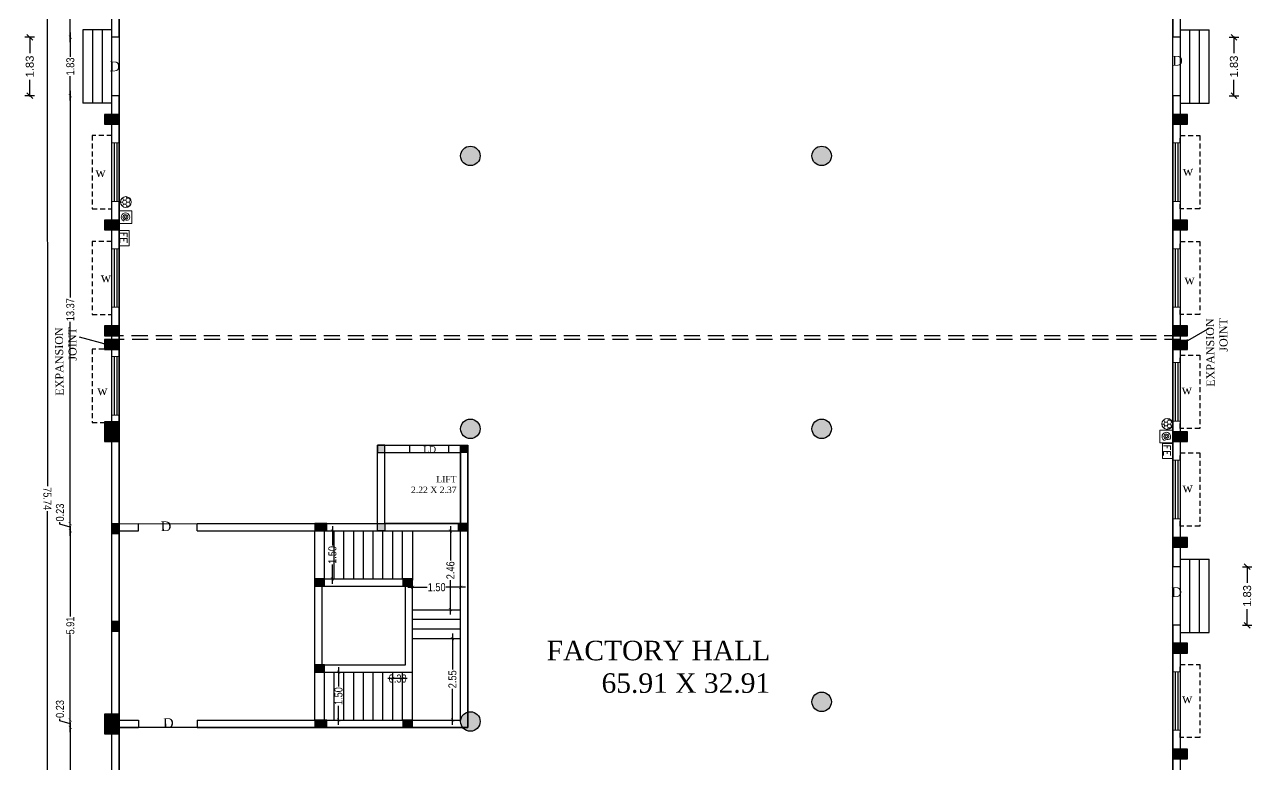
# Model space of a CAD drawing. Header units: metres. Extents: x 0 to 2231, y 0 to 2243.
# Drawn here: x 2027.73 to 2066.09, y 2161.91 to 2185.03 of the extents above; entities that cross this region are included whole.
import ezdxf

# ---------------------------------------------------------------- set-up
doc = ezdxf.new("R2010")
doc.units = ezdxf.units.M
doc.linetypes.add('DASHED', pattern=[0.75, 0.5, -0.25])
doc.linetypes.add('DASHED2', pattern=[0.375, 0.25, -0.125])
for name, color, linetype in [('BLK_1_COVERED_AREA', 140, 'Continuous'), ('BLK_1_FLR_0_EXIT_WIDTH_DOOR', 2, 'Continuous'), ('BLK_1_FLR_0_LIFT_1', 30, 'Continuous'), ('BLK_1_FLR_0_REGULAR_ROOM_3', 4, 'Continuous'), ('WORKSHOP_AREA', 121, 'Continuous')]:
    doc.layers.add(name, color=color, linetype=linetype)
doc.layers.add('BLK_1_FLR_0_BLT_UP_AREA', color=46, linetype='Continuous', plot=False)
doc.styles.add('DIM', font='swissc.ttf')
doc.styles.add('Schedule', font='romans.shx')
doc.styles.get("Standard").update_dxf_attribs({"font": 'arial.ttf'})
doc.styles.add('TIMES', font='times.ttf')
doc.dimstyles.new('Din', dxfattribs={"dimscale": 0, "dimtxt": 0.25, "dimasz": 0.1, "dimexe": 0.15, "dimexo": 0.15, "dimgap": 0.03, "dimtad": 0, "dimzin": 0, "dimdsep": 46, "dimtxsty": 'DIM', "dimblk": 'ARCHTICK', "dimcen": 0.09, "dimdle": 0.15, "dimse1": 1, "dimse2": 1, "dimclrd": 256, "dimclre": 256, "dimclrt": 7, "dimadec": 0, "dimazin": 3, "dimtfac": 1, "dimtofl": 0, "dimtmove": 1, "dimatfit": 3, "dimfxl": 0, "dimtolj": 1, "dimtzin": 0, "dimarcsym": 0})
doc.dimstyles.get("Standard").update_dxf_attribs({"dimtxt": 0.18, "dimasz": 0.18, "dimexe": 0.18, "dimexo": 0.0625, "dimgap": 0.09, "dimtad": 0, "dimtih": 1, "dimtoh": 1, "dimdec": 4, "dimzin": 0, "dimdsep": 46, "dimtxsty": 'Standard', "dimcen": 0.09, "dimadec": 0, "dimazin": 0, "dimtfac": 1, "dimtdec": 4, "dimtofl": 0, "dimtmove": 0, "dimatfit": 3, "dimfxl": 0, "dimtolj": 1, "dimtzin": 0, "dimarcsym": 0})
doc.dimstyles.new('STANDARD$0', dxfattribs={"dimtxt": 0.25, "dimasz": 0.18, "dimexe": 0.15, "dimexo": 0.15, "dimgap": 0.1, "dimtad": 0, "dimzin": 0, "dimdsep": 46, "dimtxsty": 'Standard', "dimblk": 'OBLIQUE', "dimcen": 0.0625, "dimdle": 0.02, "dimadec": 0, "dimazin": 0, "dimtfac": 1, "dimtix": 1, "dimtofl": 0, "dimtmove": 2, "dimatfit": 3, "dimldrblk": 'OBLIQUE', "dimfxl": 0, "dimtolj": 1, "dimtzin": 0, "dimarcsym": 0})

# ---------------------------------------------------------------- blocks, each defined once
blk = doc.blocks.new('_ArchTick')
at = {"color": 0, "linetype": 'ByBlock', "const_width": 0.15}
blk.add_lwpolyline([(-0.5, -0.5), (0.5, 0.5)], dxfattribs=at)
blk = doc.blocks.new('*D452')
at = {"lineweight": -2}
for p, q in [((2037.54, 2164.943), (2037.54, 2164.342)), ((2037.54, 2163.143), (2037.54, 2163.743))]:
    blk.add_line(p, q, dxfattribs=at)
at = {"layer": 'Defpoints', "color": 0}
for p in [(2036.796, 2164.793), (2037.54, 2164.793), (2036.796, 2163.293)]:
    blk.add_point(p, dxfattribs=at)
at = {"lineweight": -2, "xscale": 0.1, "yscale": 0.1, "zscale": 0.1}
for p, rotation in [((2037.54, 2164.793), 90), ((2037.54, 2163.293), 270)]:
    blk.add_blockref('_ArchTick', p, dxfattribs=dict(at, rotation=rotation))
at = {"color": 7, "insert": (2037.54, 2164.043), "char_height": 0.25, "attachment_point": 5, "rotation": 90, "style": 'DIM'}
blk.add_mtext('\\A1;1.50', dxfattribs=at)
blk = doc.blocks.new('*D453')
at = {"lineweight": -2}
for p, q in [((2037.35, 2169.354), (2037.35, 2168.754)), ((2037.35, 2167.554), (2037.35, 2168.154))]:
    blk.add_line(p, q, dxfattribs=at)
at = {"layer": 'Defpoints', "color": 0}
for p in [(2036.796, 2169.204), (2037.35, 2169.204), (2036.796, 2167.704)]:
    blk.add_point(p, dxfattribs=at)
at = {"lineweight": -2, "xscale": 0.1, "yscale": 0.1, "zscale": 0.1}
for p, rotation in [((2037.35, 2169.204), 90), ((2037.35, 2167.704), 270)]:
    blk.add_blockref('_ArchTick', p, dxfattribs=dict(at, rotation=rotation))
at = {"color": 7, "insert": (2037.35, 2168.454), "char_height": 0.25, "attachment_point": 5, "rotation": 90, "style": 'DIM'}
blk.add_mtext('\\A1;1.50', dxfattribs=at)
blk = doc.blocks.new('*D617')
at = {"lineweight": -2}
for p, q in [((2029.164, 2163.214), (2029.164, 2160.933)), ((2029.164, 2158.037), (2029.164, 2160.318))]:
    blk.add_line(p, q, dxfattribs=at)
at = {"layer": 'Defpoints', "color": 0}
for p in [(2029.164, 2163.064), (2031.067, 2163.064), (2030.688, 2158.187)]:
    blk.add_point(p, dxfattribs=at)
at = {"lineweight": -2, "xscale": 0.1, "yscale": 0.1, "zscale": 0.1}
for p, rotation in [((2029.164, 2163.064), 90), ((2029.164, 2158.187), 270)]:
    blk.add_blockref('_ArchTick', p, dxfattribs=dict(at, rotation=rotation))
at = {"color": 7, "insert": (2029.164, 2160.626), "char_height": 0.25, "attachment_point": 5, "rotation": 90, "style": 'DIM'}
blk.add_mtext('\\A1;4.88', dxfattribs=at)
blk = doc.blocks.new('*D618')
at = {"lineweight": -2}
for p, q in [((2029.164, 2162.914), (2029.164, 2163.443)), ((2028.841, 2163.275), (2028.841, 2163.335)), ((2029.164, 2163.178), (2028.841, 2163.275))]:
    blk.add_line(p, q, dxfattribs=at)
at = {"layer": 'Defpoints', "color": 0}
for p in [(2029.164, 2163.293), (2031.067, 2163.293), (2031.067, 2163.064)]:
    blk.add_point(p, dxfattribs=at)
at = {"lineweight": -2, "xscale": 0.1, "yscale": 0.1, "zscale": 0.1}
for p, rotation in [((2029.164, 2163.293), 90), ((2029.164, 2163.064), 270)]:
    blk.add_blockref('_ArchTick', p, dxfattribs=dict(at, rotation=rotation))
at = {"color": 7, "insert": (2028.841, 2163.64), "char_height": 0.25, "attachment_point": 5, "rotation": 90, "style": 'DIM'}
blk.add_mtext('\\A1;0.23', dxfattribs=at)
blk = doc.blocks.new('*D619')
at = {"lineweight": -2}
for p, q in [((2029.164, 2169.354), (2029.164, 2166.531)), ((2029.164, 2163.143), (2029.164, 2165.966))]:
    blk.add_line(p, q, dxfattribs=at)
at = {"layer": 'Defpoints', "color": 0}
for p in [(2029.164, 2169.204), (2031.149, 2169.204), (2031.067, 2163.293)]:
    blk.add_point(p, dxfattribs=at)
at = {"lineweight": -2, "xscale": 0.1, "yscale": 0.1, "zscale": 0.1}
for p, rotation in [((2029.164, 2169.204), 90), ((2029.164, 2163.293), 270)]:
    blk.add_blockref('_ArchTick', p, dxfattribs=dict(at, rotation=rotation))
at = {"color": 7, "insert": (2029.164, 2166.248), "char_height": 0.25, "attachment_point": 5, "rotation": 90, "style": 'DIM'}
blk.add_mtext('\\A1;5.91', dxfattribs=at)
blk = doc.blocks.new('*D620')
at = {"lineweight": -2}
for p, q in [((2029.164, 2169.054), (2029.164, 2169.581)), ((2028.841, 2169.414), (2028.841, 2169.474)), ((2029.164, 2169.317), (2028.841, 2169.414))]:
    blk.add_line(p, q, dxfattribs=at)
at = {"layer": 'Defpoints', "color": 0}
for p in [(2029.164, 2169.431), (2031.149, 2169.204), (2031.174, 2169.431)]:
    blk.add_point(p, dxfattribs=at)
at = {"lineweight": -2, "xscale": 0.1, "yscale": 0.1, "zscale": 0.1}
for p, rotation in [((2029.164, 2169.431), 90), ((2029.164, 2169.204), 270)]:
    blk.add_blockref('_ArchTick', p, dxfattribs=dict(at, rotation=rotation))
at = {"color": 7, "insert": (2028.841, 2169.779), "char_height": 0.25, "attachment_point": 5, "rotation": 90, "style": 'DIM'}
blk.add_mtext('\\A1;0.23', dxfattribs=at)
blk = doc.blocks.new('*D621')
at = {"lineweight": -2}
for p, q in [((2029.164, 2182.954), (2029.164, 2176.5)), ((2029.164, 2169.281), (2029.164, 2175.735))]:
    blk.add_line(p, q, dxfattribs=at)
at = {"layer": 'Defpoints', "color": 0}
for p in [(2029.164, 2182.804), (2030.688, 2182.804), (2031.174, 2169.431)]:
    blk.add_point(p, dxfattribs=at)
at = {"lineweight": -2, "xscale": 0.1, "yscale": 0.1, "zscale": 0.1}
for p, rotation in [((2029.164, 2182.804), 90), ((2029.164, 2169.431), 270)]:
    blk.add_blockref('_ArchTick', p, dxfattribs=dict(at, rotation=rotation))
at = {"color": 7, "insert": (2029.164, 2176.117), "char_height": 0.25, "attachment_point": 5, "rotation": 90, "style": 'DIM'}
blk.add_mtext('\\A1;13.37', dxfattribs=at)
blk = doc.blocks.new('*D622')
at = {"lineweight": -2}
for p, q in [((2029.164, 2184.782), (2029.164, 2184.017)), ((2029.164, 2182.654), (2029.164, 2183.419))]:
    blk.add_line(p, q, dxfattribs=at)
at = {"layer": 'Defpoints', "color": 0}
for p in [(2029.164, 2184.632), (2030.688, 2184.632), (2030.688, 2182.804)]:
    blk.add_point(p, dxfattribs=at)
at = {"lineweight": -2, "xscale": 0.1, "yscale": 0.1, "zscale": 0.1}
for p, rotation in [((2029.164, 2184.632), 90), ((2029.164, 2182.804), 270)]:
    blk.add_blockref('_ArchTick', p, dxfattribs=dict(at, rotation=rotation))
at = {"color": 7, "insert": (2029.164, 2183.718), "char_height": 0.25, "attachment_point": 5, "rotation": 90, "style": 'DIM'}
blk.add_mtext('\\A1;1.83', dxfattribs=at)
blk = doc.blocks.new('*D623')
at = {"lineweight": -2}
for p, q in [((2029.164, 2193.374), (2029.164, 2189.233)), ((2029.164, 2184.482), (2029.164, 2188.624))]:
    blk.add_line(p, q, dxfattribs=at)
at = {"layer": 'Defpoints', "color": 0}
for p in [(2029.164, 2193.224), (2030.688, 2193.224), (2030.688, 2184.632)]:
    blk.add_point(p, dxfattribs=at)
at = {"lineweight": -2, "xscale": 0.1, "yscale": 0.1, "zscale": 0.1}
for p, rotation in [((2029.164, 2193.224), 90), ((2029.164, 2184.632), 270)]:
    blk.add_blockref('_ArchTick', p, dxfattribs=dict(at, rotation=rotation))
at = {"color": 7, "insert": (2029.164, 2188.928), "char_height": 0.25, "attachment_point": 5, "rotation": 90, "style": 'DIM'}
blk.add_mtext('\\A1;8.59', dxfattribs=at)
blk = doc.blocks.new('*D629')
at = {"lineweight": -2}
for p, q in [((2028.445, 2208.235), (2028.446, 2170.601)), ((2028.446, 2132.192), (2028.446, 2169.826))]:
    blk.add_line(p, q, dxfattribs=at)
at = {"layer": 'Defpoints', "color": 0}
for p in [(2028.445, 2208.085), (2030.458, 2208.085), (2030.46, 2132.342)]:
    blk.add_point(p, dxfattribs=at)
at = {"lineweight": -2, "xscale": 0.1, "yscale": 0.1, "zscale": 0.1}
for p, rotation in [((2028.445, 2208.085), 90.00107987967621), ((2028.446, 2132.342), 270.0010798796762)]:
    blk.add_blockref('_ArchTick', p, dxfattribs=dict(at, rotation=rotation))
at = {"color": 7, "insert": (2028.446, 2170.213), "char_height": 0.25, "attachment_point": 5, "rotation": 270.0011, "style": 'DIM'}
blk.add_mtext('\\A1;75.74', dxfattribs=at)
blk = doc.blocks.new('*D429')
at = {"lineweight": -2}
for p, q in [((2039.707, 2167.444), (2040.306, 2167.444)), ((2041.505, 2167.444), (2040.906, 2167.444))]:
    blk.add_line(p, q, dxfattribs=at)
at = {"layer": 'Defpoints', "color": 0}
for p in [(2039.857, 2167.444), (2039.857, 2167.215), (2041.355, 2167.215)]:
    blk.add_point(p, dxfattribs=at)
at = {"lineweight": -2, "xscale": 0.1, "yscale": 0.1, "zscale": 0.1, "rotation": 180}
blk.add_blockref('_ArchTick', (2039.857, 2167.444), dxfattribs=at)
at = {"lineweight": -2, "xscale": 0.1, "yscale": 0.1, "zscale": 0.1}
blk.add_blockref('_ArchTick', (2041.355, 2167.444), dxfattribs=at)
at = {"color": 7, "insert": (2040.606, 2167.444), "char_height": 0.25, "attachment_point": 5, "style": 'DIM'}
blk.add_mtext('\\A1;1.50', dxfattribs=at)
blk = doc.blocks.new('*D577')
at = {"lineweight": -2}
blk.add_line((2039.689, 2164.591), (2039.084, 2164.591), dxfattribs=at)
at = {"layer": 'Defpoints', "color": 0}
for p in [(2039.234, 2164.793), (2039.234, 2164.591), (2039.539, 2164.793)]:
    blk.add_point(p, dxfattribs=at)
at = {"lineweight": -2, "xscale": 0.1, "yscale": 0.1, "zscale": 0.1, "rotation": 180}
blk.add_blockref('_ArchTick', (2039.234, 2164.591), dxfattribs=at)
at = {"lineweight": -2, "xscale": 0.1, "yscale": 0.1, "zscale": 0.1}
blk.add_blockref('_ArchTick', (2039.539, 2164.591), dxfattribs=at)
at = {"color": 7, "insert": (2039.387, 2164.591), "char_height": 0.25, "attachment_point": 5, "style": 'DIM'}
blk.add_mtext('\\A1;0.30', dxfattribs=at)
blk = doc.blocks.new('*D582')
at = {"lineweight": -2}
for p, q in [((2041.037, 2169.354), (2041.037, 2168.279)), ((2041.037, 2166.594), (2041.037, 2167.668))]:
    blk.add_line(p, q, dxfattribs=at)
at = {"layer": 'Defpoints', "color": 0}
for p in [(2041.037, 2169.204), (2041.355, 2169.204), (2041.355, 2166.744)]:
    blk.add_point(p, dxfattribs=at)
at = {"lineweight": -2, "xscale": 0.1, "yscale": 0.1, "zscale": 0.1}
for p, rotation in [((2041.037, 2169.204), 90), ((2041.037, 2166.744), 270)]:
    blk.add_blockref('_ArchTick', p, dxfattribs=dict(at, rotation=rotation))
at = {"color": 7, "insert": (2041.037, 2167.974), "char_height": 0.25, "attachment_point": 5, "rotation": 90, "style": 'DIM'}
blk.add_mtext('\\A1;2.46', dxfattribs=at)
blk = doc.blocks.new('*D602')
at = {"lineweight": -2}
for p, q in [((2041.099, 2165.994), (2041.099, 2164.871)), ((2041.099, 2163.143), (2041.099, 2164.265))]:
    blk.add_line(p, q, dxfattribs=at)
at = {"layer": 'Defpoints', "color": 0}
for p in [(2040.802, 2165.844), (2040.802, 2163.293), (2041.099, 2163.293)]:
    blk.add_point(p, dxfattribs=at)
at = {"lineweight": -2, "xscale": 0.1, "yscale": 0.1, "zscale": 0.1}
for p, rotation in [((2041.099, 2165.844), 90), ((2041.099, 2163.293), 270)]:
    blk.add_blockref('_ArchTick', p, dxfattribs=dict(at, rotation=rotation))
at = {"color": 7, "insert": (2041.099, 2164.568), "char_height": 0.25, "attachment_point": 5, "rotation": 90, "style": 'DIM'}
blk.add_mtext('\\A1;2.55', dxfattribs=at)
blk = doc.blocks.new('A$C3F6E631D')
at = {"lineweight": 9}
for p, q in [((0, 0.885), (0.902, 0.885)), ((0, 0), (0, 0.885)), ((0.902, 0.885), (0.902, 0)), ((0.902, 0), (0, 0))]:
    blk.add_line(p, q, dxfattribs=at)
blk.add_circle((0.448, 0.466), 0.0817, dxfattribs=at)
for centre, radius, start, end in [((0.448, 0.447), 0.299, 321.4372, 253.2573), ((0.449, 0.447), 0.174, 329.12635, 222.29362), ((0.543, 0.517), 0.292, 219.90119, 298.52807), ((0.509, 0.459), 0.135, 195.99312, 311.1342)]:
    blk.add_arc(centre, radius, start, end, dxfattribs=at)
blk = doc.blocks.new('A$C453E5C48')
at = {"linetype": 'ByBlock', "lineweight": 9}
for p, q in [((0, 0.489), (0.639, 0.489)), ((0, 0.063), (0, 0.489)), ((0.639, 0.063), (0, 0.063)), ((0.639, 0.489), (0.639, 0.063))]:
    blk.add_line(p, q, dxfattribs=at)
at = {"lineweight": 9, "style": 'Schedule'}
blk.add_text('FE', height=0.3048, dxfattribs=at).set_placement((0.051, 0.103))
blk = doc.blocks.new('A$C57323508')
at = {"lineweight": 9}
for p, q in [((0, 0.372), (0.134, 0.372)), ((0.126, 0.097), (0.134, 0.097)), ((0.134, 0.647), (0.158, 0.647)), ((0.213, 0.509), (0.134, 0.647)), ((0.134, 0.372), (0.213, 0.509)), ((0.213, 0.234), (0.134, 0.372)), ((0.134, 0.097), (0.213, 0.234)), ((0.141, 0.084), (0.134, 0.097)), ((0.158, 0.647), (0.181, 0.687)), ((0.213, 0.509), (0.372, 0.509)), ((0.213, 0.234), (0.372, 0.234)), ((0.372, 0.509), (0.451, 0.647)), ((0.451, 0.372), (0.372, 0.509)), ((0.372, 0.234), (0.451, 0.372)), ((0.451, 0.097), (0.372, 0.234)), ((0.396, 0), (0.451, 0.097)), ((0.475, 0.647), (0.41, 0.759)), ((0.451, 0.372), (0.61, 0.372)), ((0.451, 0.097), (0.61, 0.097)), ((0.475, 0.647), (0.634, 0.647)), ((0.689, 0.509), (0.61, 0.647)), ((0.61, 0.372), (0.689, 0.509)), ((0.689, 0.234), (0.61, 0.372)), ((0.61, 0.097), (0.689, 0.234)), ((0.618, 0.084), (0.61, 0.097)), ((0.634, 0.647), (0.648, 0.671)), ((0.689, 0.509), (0.737, 0.509)), ((0.689, 0.234), (0.73, 0.234))]:
    blk.add_line(p, q, dxfattribs=at)
blk.add_circle((0.38, 0.38), 0.38, dxfattribs=at)
blk = doc.blocks.new('_Oblique')
at = {"color": 0, "lineweight": -2}
blk.add_line((-0.5, -0.5), (0.5, 0.5), dxfattribs=at)
blk = doc.blocks.new('*D472')
at = {"layer": 'BLK_1_FLR_0_EXIT_WIDTH_DOOR', "color": 0, "lineweight": -2}
for p, q in [((2065.358, 2184.632), (2065.658, 2184.632)), ((2065.508, 2184.652), (2065.508, 2184.131)), ((2065.508, 2182.784), (2065.508, 2183.305)), ((2065.358, 2182.804), (2065.658, 2182.804))]:
    blk.add_line(p, q, dxfattribs=at)
at = {"layer": 'Defpoints', "color": 0}
for p in [(2063.83, 2184.632), (2063.83, 2182.804), (2065.508, 2182.804)]:
    blk.add_point(p, dxfattribs=at)
at = {"layer": 'BLK_1_FLR_0_EXIT_WIDTH_DOOR', "color": 0, "lineweight": -2, "xscale": 0.18, "yscale": 0.18, "zscale": 0.18}
for p, rotation in [((2065.508, 2184.632), 90), ((2065.508, 2182.804), 270)]:
    blk.add_blockref('_Oblique', p, dxfattribs=dict(at, rotation=rotation))
at = {"layer": 'BLK_1_FLR_0_EXIT_WIDTH_DOOR', "color": 0, "insert": (2065.508, 2183.718), "char_height": 0.25, "attachment_point": 5, "rotation": 90}
blk.add_mtext('\\A1;1.83', dxfattribs=at)
blk = doc.blocks.new('*D473')
at = {"layer": 'BLK_1_FLR_0_EXIT_WIDTH_DOOR', "color": 0, "lineweight": -2}
for p, q in [((2065.772, 2168.087), (2066.072, 2168.087)), ((2065.922, 2168.107), (2065.922, 2167.586)), ((2065.922, 2166.238), (2065.922, 2166.76)), ((2065.772, 2166.258), (2066.072, 2166.258))]:
    blk.add_line(p, q, dxfattribs=at)
at = {"layer": 'Defpoints', "color": 0}
for p in [(2063.83, 2168.087), (2065.922, 2168.087), (2063.83, 2166.258)]:
    blk.add_point(p, dxfattribs=at)
at = {"layer": 'BLK_1_FLR_0_EXIT_WIDTH_DOOR', "color": 0, "lineweight": -2, "xscale": 0.18, "yscale": 0.18, "zscale": 0.18}
for p, rotation in [((2065.922, 2168.087), 90), ((2065.922, 2166.258), 270)]:
    blk.add_blockref('_Oblique', p, dxfattribs=dict(at, rotation=rotation))
at = {"layer": 'BLK_1_FLR_0_EXIT_WIDTH_DOOR', "color": 0, "insert": (2065.922, 2167.173), "char_height": 0.25, "attachment_point": 5, "rotation": 90}
blk.add_mtext('\\A1;1.83', dxfattribs=at)
blk = doc.blocks.new('*D480')
at = {"layer": 'BLK_1_FLR_0_EXIT_WIDTH_DOOR', "color": 0, "lineweight": -2}
for p, q in [((2028.048, 2184.632), (2027.748, 2184.632)), ((2027.898, 2184.652), (2027.898, 2184.131)), ((2027.898, 2182.784), (2027.898, 2183.305)), ((2028.048, 2182.804), (2027.748, 2182.804))]:
    blk.add_line(p, q, dxfattribs=at)
at = {"layer": 'Defpoints', "color": 0}
for p in [(2027.898, 2184.632), (2030.458, 2184.632), (2030.458, 2182.804)]:
    blk.add_point(p, dxfattribs=at)
at = {"layer": 'BLK_1_FLR_0_EXIT_WIDTH_DOOR', "color": 0, "lineweight": -2, "xscale": 0.18, "yscale": 0.18, "zscale": 0.18}
for p, rotation in [((2027.898, 2184.632), 90), ((2027.898, 2182.804), 270)]:
    blk.add_blockref('_Oblique', p, dxfattribs=dict(at, rotation=rotation))
at = {"layer": 'BLK_1_FLR_0_EXIT_WIDTH_DOOR', "color": 0, "insert": (2027.898, 2183.718), "char_height": 0.25, "attachment_point": 5, "rotation": 90}
blk.add_mtext('\\A1;1.83', dxfattribs=at)

msp = doc.modelspace()

# ---------------------------------------------------------------- hatches: boundary and pattern name
for points in [[(2030.68821, 2181.91337), (2030.68821, 2182.21814), (2030.23107, 2182.21814), (2030.23107, 2181.91337)], [(2064.05693, 2181.91337), (2064.05693, 2182.21814), (2063.59979, 2182.21814), (2063.59979, 2181.91337)], [(2030.68821, 2178.60861), (2030.68821, 2178.91337), (2030.23107, 2178.91337), (2030.23107, 2178.60861)], [(2064.05693, 2178.60861), (2064.05693, 2178.91337), (2063.59979, 2178.91337), (2063.59979, 2178.60861)], [(2030.68821, 2175.30385), (2030.68821, 2175.60861), (2030.23107, 2175.60861), (2030.23107, 2175.30385)], [(2064.05693, 2175.30385), (2064.05693, 2175.60861), (2063.59979, 2175.60861), (2063.59979, 2175.30385)], [(2030.68821, 2174.87908), (2030.68821, 2175.18385), (2030.23107, 2175.18385), (2030.23107, 2174.87908)], [(2064.05693, 2174.87908), (2064.05693, 2175.18385), (2063.59979, 2175.18385), (2063.59979, 2174.87908)], [(2030.68821, 2172.30385), (2030.68821, 2172.60861), (2030.23107, 2172.60861), (2030.23107, 2172.30385)], [(2030.68821, 2171.99908), (2030.68821, 2172.30385), (2030.23107, 2172.30385), (2030.23107, 2171.99908)], [(2064.05693, 2171.99908), (2064.05693, 2172.30385), (2063.59979, 2172.30385), (2063.59979, 2171.99908)], [(2064.05693, 2168.69432), (2064.05693, 2168.99908), (2063.59979, 2168.99908), (2063.59979, 2168.69432)], [(2064.05693, 2165.38956), (2064.05693, 2165.69432), (2063.59979, 2165.69432), (2063.59979, 2165.38956)], [(2030.68821, 2163.16911), (2030.68821, 2163.47387), (2030.23107, 2163.47387), (2030.23107, 2163.16911)], [(2030.68821, 2162.86434), (2030.68821, 2163.16911), (2030.23107, 2163.16911), (2030.23107, 2162.86434)], [(2064.05693, 2162.08479), (2064.05693, 2162.38956), (2063.59979, 2162.38956), (2063.59979, 2162.08479)]]:
    msp.add_hatch(color=256).paths.add_polyline_path(points)
h = msp.add_hatch(color=256)
h.dxf.hatch_style = 1
h.paths.add_polyline_path([(2041.35493, 2180.92403, 1), (2041.96445, 2180.92403, 1)])
h = msp.add_hatch(color=256)
h.dxf.hatch_style = 1
h.paths.add_polyline_path([(2052.3264, 2180.92403, 1), (2052.93593, 2180.92403, 1)])
h = msp.add_hatch(color=256)
h.dxf.hatch_style = 1
h.paths.add_polyline_path([(2041.35493, 2172.39403, 1), (2041.96445, 2172.39403, 1)])
h = msp.add_hatch(color=256)
h.dxf.hatch_style = 1
h.paths.add_polyline_path([(2052.3264, 2172.39403, 1), (2052.93593, 2172.39403, 1)])
h = msp.add_hatch(color=256)
h.dxf.hatch_style = 1
h.paths.add_polyline_path([(2038.9835, 2171.65234), (2038.9835, 2171.88234), (2038.7535, 2171.88234), (2038.7535, 2171.65234)])
h.paths.add_polyline_path([(2038.9835, 2169.43234), (2038.9835, 2169.20377), (2038.7535, 2169.20377), (2038.7535, 2169.43234)])
h = msp.add_hatch(color=256)
h.dxf.hatch_style = 1
h.paths.add_polyline_path([(2041.3535, 2171.65234), (2041.3535, 2171.88234), (2041.5835, 2171.88234), (2041.5835, 2171.65234)])
h = msp.add_hatch(color=256)
h.dxf.hatch_style = 1
h.paths.add_polyline_path([(2030.45964, 2169.12123), (2030.68821, 2169.12123), (2030.68821, 2169.42599), (2030.45964, 2169.42599)])
h = msp.add_hatch(color=256)
h.dxf.hatch_style = 1
h.paths.add_polyline_path([(2036.79618, 2169.43234), (2036.79618, 2169.20377), (2037.17713, 2169.20377), (2037.17713, 2169.43234)])
h = msp.add_hatch(color=256)
h.dxf.hatch_style = 1
h.paths.add_polyline_path([(2041.27874, 2169.43234), (2041.27874, 2169.20377), (2041.5835, 2169.20377), (2041.5835, 2169.43234)])
h = msp.add_hatch(color=256)
h.dxf.hatch_style = 1
h.paths.add_polyline_path([(2036.79618, 2167.70377), (2036.79618, 2167.4752), (2037.10094, 2167.4752), (2037.10094, 2167.70377)])
h = msp.add_hatch(color=256)
h.dxf.hatch_style = 1
h.paths.add_polyline_path([(2039.55174, 2167.70377), (2039.55174, 2167.4752), (2039.85651, 2167.4752), (2039.85651, 2167.70377)])
h = msp.add_hatch(color=256)
h.dxf.hatch_style = 1
h.paths.add_polyline_path([(2030.45964, 2166.0736), (2030.68821, 2166.0736), (2030.68821, 2166.37836), (2030.45964, 2166.37836)])
h = msp.add_hatch(color=256)
h.dxf.hatch_style = 1
h.paths.add_polyline_path([(2036.79618, 2165.02121), (2036.79618, 2164.79263), (2037.10094, 2164.79263), (2037.10094, 2165.02121)])
h = msp.add_hatch(color=256)
h.dxf.hatch_style = 1
h.paths.add_polyline_path([(2052.3264, 2163.86403, 1), (2052.93593, 2163.86403, 1)])
h = msp.add_hatch(color=256)
h.dxf.hatch_style = 1
h.paths.add_polyline_path([(2041.35493, 2163.2508, 1), (2041.96445, 2163.2508, 1)])
h = msp.add_hatch(color=256)
h.dxf.hatch_style = 1
h.paths.add_polyline_path([(2036.79618, 2163.29263), (2036.79618, 2163.06406), (2037.17713, 2163.06406), (2037.17713, 2163.29263)])
h = msp.add_hatch(color=256)
h.dxf.hatch_style = 1
h.paths.add_polyline_path([(2039.55174, 2163.29263), (2039.55174, 2163.06406), (2039.85651, 2163.06406), (2039.85651, 2163.29263)])

# ---------------------------------------------------------------- linework, layer by layer
for p, q in [((2030.45821, 2184.86243), (2029.55821, 2184.86243)), ((2029.55821, 2184.86243), (2029.55821, 2182.57385)), ((2029.85821, 2184.86243), (2029.85821, 2182.57385)), ((2030.15821, 2184.86243), (2030.15821, 2182.57385)), ((2030.68821, 2184.63243), (2030.45821, 2184.63243)), ((2063.82979, 2184.63243), (2063.5998, 2184.63243)), ((2063.82979, 2184.86241), (2064.72979, 2184.86241)), ((2064.12979, 2182.57385), (2064.12979, 2184.86241)), ((2064.42979, 2182.57385), (2064.42979, 2184.86241)), ((2064.72979, 2182.57385), (2064.72979, 2184.86241)), ((2030.68821, 2182.80385), (2030.45821, 2182.80385)), ((2063.82979, 2182.80385), (2063.5998, 2182.80385)), ((2030.45821, 2182.57385), (2029.55821, 2182.57385)), ((2063.82979, 2182.57385), (2064.72979, 2182.57385)), ((2030.52962, 2181.32766), (2030.52962, 2179.49908)), ((2030.61538, 2181.32766), (2030.61538, 2179.49908)), ((2063.6712, 2181.32766), (2063.6712, 2179.49908)), ((2063.75695, 2181.32766), (2063.75695, 2179.49908)), ((2030.52962, 2178.0229), (2030.52962, 2176.19432)), ((2030.61538, 2178.0229), (2030.61538, 2176.19432)), ((2063.6712, 2178.0229), (2063.6712, 2176.19432)), ((2063.75695, 2178.0229), (2063.75695, 2176.19432)), ((2030.52962, 2174.65191), (2030.52962, 2172.82333)), ((2030.61538, 2174.65191), (2030.61538, 2172.82333)), ((2063.6712, 2174.46553), (2063.6712, 2172.63695)), ((2063.75695, 2174.46553), (2063.75695, 2172.63695)), ((2030.68821, 2163.29263), (2030.68821, 2172.2514)), ((2038.7535, 2171.88234), (2039.7706, 2171.88234)), ((2038.7535, 2169.43234), (2038.7535, 2171.88234)), ((2039.7706, 2171.65234), (2039.7706, 2171.88234)), ((2040.9906, 2171.88234), (2041.5835, 2171.88234)), ((2040.9906, 2171.65234), (2040.9906, 2171.88234)), ((2041.5835, 2169.43234), (2041.5835, 2171.88234)), ((2038.9835, 2171.65234), (2039.7706, 2171.65234)), ((2038.9835, 2169.43234), (2038.9835, 2171.65234)), ((2040.9906, 2171.65234), (2041.3535, 2171.65234)), ((2041.3535, 2169.43234), (2041.3535, 2171.65234)), ((2063.6712, 2171.41337), (2063.6712, 2169.58479)), ((2063.75695, 2171.41337), (2063.75695, 2169.58479)), ((2030.68821, 2169.20377), (2031.29774, 2169.20377)), ((2030.68822, 2169.42599), (2031.29774, 2169.43234)), ((2031.29774, 2169.20377), (2031.29774, 2169.43234)), ((2033.12774, 2169.43234), (2038.7535, 2169.43234)), ((2033.12774, 2169.20377), (2033.12774, 2169.43234)), ((2033.12774, 2169.20377), (2041.5835, 2169.20377)), ((2036.79618, 2169.43234), (2038.7535, 2169.43234)), ((2036.79618, 2169.43234), (2036.79618, 2169.20377)), ((2036.79618, 2169.43234), (2036.79618, 2169.20377)), ((2036.79618, 2169.20377), (2041.35493, 2169.20377)), ((2036.79618, 2167.67996), (2036.79618, 2169.20377)), ((2037.10094, 2167.67996), (2037.10094, 2169.20377)), ((2037.4057, 2167.70377), (2037.4057, 2169.20377)), ((2037.71047, 2167.70377), (2037.71047, 2169.20377)), ((2038.01523, 2167.70377), (2038.01523, 2169.20377)), ((2038.31999, 2167.70377), (2038.31999, 2169.20377)), ((2038.62476, 2167.70377), (2038.62476, 2169.20377)), ((2038.92952, 2167.70377), (2038.92952, 2169.20377)), ((2038.9835, 2169.43234), (2041.5835, 2169.43234)), ((2038.9835, 2169.43234), (2041.5835, 2169.43234)), ((2039.23428, 2167.70377), (2039.23428, 2169.20377)), ((2039.53905, 2167.70377), (2039.53905, 2169.20377)), ((2039.85651, 2169.20377), (2039.85651, 2167.66726)), ((2041.35493, 2163.29263), (2041.35493, 2169.20377)), ((2041.5835, 2163.06406), (2041.5835, 2169.43234)), ((2063.82979, 2168.08697), (2063.59979, 2168.08697)), ((2063.82979, 2168.31696), (2064.72979, 2168.31696)), ((2064.12979, 2166.02839), (2064.12979, 2168.31696)), ((2064.42979, 2166.02839), (2064.42979, 2168.31696)), ((2064.72979, 2166.02839), (2064.72979, 2168.31696)), ((2036.79618, 2167.70377), (2039.85651, 2167.70377)), ((2036.79618, 2167.45138), (2036.79618, 2167.67996)), ((2039.85651, 2164.7847), (2039.85651, 2167.67996)), ((2036.79618, 2165.64538), (2036.79618, 2167.45138)), ((2037.02475, 2167.4752), (2039.62794, 2167.4752)), ((2037.02618, 2165.64538), (2037.02618, 2167.4752)), ((2039.62794, 2165.02121), (2039.62794, 2167.4752)), ((2039.85651, 2166.74377), (2041.35493, 2166.74377)), ((2039.85651, 2166.44377), (2041.35493, 2166.44377)), ((2039.85651, 2166.14377), (2041.35493, 2166.14377)), ((2063.82979, 2166.25839), (2063.59979, 2166.25839)), ((2039.85651, 2165.84377), (2041.35493, 2165.84377)), ((2063.82979, 2166.02839), (2064.72979, 2166.02839)), ((2036.79618, 2165.01328), (2036.79618, 2165.64538)), ((2037.02618, 2165.01328), (2037.02618, 2165.64538)), ((2036.79618, 2164.7847), (2036.79618, 2165.01328)), ((2037.02475, 2165.02121), (2039.62794, 2165.02121)), ((2036.79618, 2164.79263), (2039.85651, 2164.79263)), ((2036.79618, 2163.29263), (2036.79618, 2164.79263)), ((2037.10094, 2163.29263), (2037.10094, 2164.79263)), ((2037.4057, 2163.29263), (2037.4057, 2164.79263)), ((2037.71047, 2163.29263), (2037.71047, 2164.79263)), ((2038.01523, 2163.29263), (2038.01523, 2164.79263)), ((2038.31999, 2163.29263), (2038.31999, 2164.79263)), ((2038.62476, 2163.29263), (2038.62476, 2164.79263)), ((2038.92952, 2163.29263), (2038.92952, 2164.79263)), ((2039.23428, 2163.29263), (2039.23428, 2164.79263)), ((2039.53905, 2163.29263), (2039.53905, 2164.79263)), ((2039.85651, 2163.29263), (2039.85651, 2164.7847)), ((2063.6712, 2164.80385), (2063.6712, 2162.97527)), ((2063.75695, 2164.80385), (2063.75695, 2162.97527)), ((2030.68821, 2163.29263), (2031.29774, 2163.29263)), ((2030.68821, 2163.06406), (2031.29774, 2163.06406)), ((2031.29774, 2163.29263), (2031.29774, 2163.06406)), ((2031.29774, 2163.29263), (2031.29774, 2163.06406)), ((2033.12774, 2163.29263), (2041.35493, 2163.29263)), ((2033.12774, 2163.29263), (2033.12774, 2163.06406)), ((2033.12774, 2163.06406), (2041.5835, 2163.06406)), ((2036.79618, 2163.29263), (2036.79618, 2163.06406))]:
    msp.add_line(p, q)
at = {"linetype": 'DASHED2', "ltscale": 2}
for p, q in [((2063.82979, 2175.30385), (2030.23107, 2175.30385)), ((2063.8432, 2175.18385), (2030.23107, 2175.18385))]:
    msp.add_line(p, q, dxfattribs=at)
for points in [[(2063.59979, 2132.57192), (2063.59979, 2198.47741), (2060.31979, 2198.47741), (2060.31979, 2207.85514), (2030.68821, 2207.85514), (2030.68821, 2132.57192)], [(2030.68821, 2181.91337), (2030.68821, 2182.21814), (2030.23107, 2182.21814), (2030.23107, 2181.91337)], [(2064.05693, 2181.91337), (2064.05693, 2182.21814), (2063.59979, 2182.21814), (2063.59979, 2181.91337)], [(2030.68821, 2178.60861), (2030.68821, 2178.91337), (2030.23107, 2178.91337), (2030.23107, 2178.60861)], [(2064.05693, 2178.60861), (2064.05693, 2178.91337), (2063.59979, 2178.91337), (2063.59979, 2178.60861)], [(2030.68821, 2175.30385), (2030.68821, 2175.60861), (2030.23107, 2175.60861), (2030.23107, 2175.30385)], [(2064.05693, 2175.30385), (2064.05693, 2175.60861), (2063.59979, 2175.60861), (2063.59979, 2175.30385)], [(2030.68821, 2174.87908), (2030.68821, 2175.18385), (2030.23107, 2175.18385), (2030.23107, 2174.87908)], [(2030.68821, 2172.30385), (2030.68821, 2172.60861), (2030.23107, 2172.60861), (2030.23107, 2172.30385)], [(2030.68821, 2171.99908), (2030.68821, 2172.30385), (2030.23107, 2172.30385), (2030.23107, 2171.99908)], [(2064.05693, 2171.99908), (2064.05693, 2172.30385), (2063.59979, 2172.30385), (2063.59979, 2171.99908)], [(2038.9835, 2171.65234), (2038.9835, 2171.88234), (2038.7535, 2171.88234), (2038.7535, 2171.65234)], [(2041.3535, 2171.65234), (2041.3535, 2171.88234), (2041.5835, 2171.88234), (2041.5835, 2171.65234)], [(2030.68821, 2169.42599), (2030.45964, 2169.42599), (2030.45964, 2169.12123), (2030.68821, 2169.12123)], [(2037.17713, 2169.20377), (2037.17713, 2169.43234), (2036.79618, 2169.43234), (2036.79618, 2169.20377)], [(2038.9835, 2169.43234), (2038.9835, 2169.20377), (2038.7535, 2169.20377), (2038.7535, 2169.43234)], [(2041.5835, 2169.20377), (2041.5835, 2169.43234), (2041.27874, 2169.43234), (2041.27874, 2169.20377)], [(2064.05693, 2168.69432), (2064.05693, 2168.99908), (2063.59979, 2168.99908), (2063.59979, 2168.69432)], [(2037.10094, 2167.4752), (2037.10094, 2167.70377), (2036.79618, 2167.70377), (2036.79618, 2167.4752)], [(2039.85651, 2167.4752), (2039.85651, 2167.70377), (2039.55174, 2167.70377), (2039.55174, 2167.4752)], [(2030.68821, 2166.37836), (2030.45964, 2166.37836), (2030.45964, 2166.0736), (2030.68821, 2166.0736)], [(2064.05693, 2165.38956), (2064.05693, 2165.69432), (2063.59979, 2165.69432), (2063.59979, 2165.38956)], [(2037.10094, 2164.79263), (2037.10094, 2165.02121), (2036.79618, 2165.02121), (2036.79618, 2164.79263)], [(2030.68821, 2163.16911), (2030.68821, 2163.47387), (2030.23107, 2163.47387), (2030.23107, 2163.16911)], [(2030.68821, 2162.86434), (2030.68821, 2163.16911), (2030.23107, 2163.16911), (2030.23107, 2162.86434)], [(2037.17713, 2163.06406), (2037.17713, 2163.29263), (2036.79618, 2163.29263), (2036.79618, 2163.06406)], [(2039.85651, 2163.06406), (2039.85651, 2163.29263), (2039.55174, 2163.29263), (2039.55174, 2163.06406)], [(2064.05693, 2162.08479), (2064.05693, 2162.38956), (2063.59979, 2162.38956), (2063.59979, 2162.08479)]]:
    msp.add_lwpolyline(points, close=True)
for points in [[(2030.45821, 2184.63243), (2030.45821, 2193.22412)], [(2030.68821, 2184.63243), (2030.68821, 2193.22412)], [(2063.59979, 2193.22412), (2063.59979, 2184.63243)], [(2063.82979, 2193.22652), (2063.82979, 2184.63243)], [(2030.45821, 2171.99908), (2030.45821, 2182.80385)], [(2030.68821, 2158.18697), (2030.68821, 2182.80385)], [(2063.59979, 2182.80385), (2063.59979, 2168.08697)], [(2063.82979, 2182.80385), (2063.82979, 2168.08697)], [(2063.75695, 2175.18385), (2063.59979, 2175.18385), (2063.59979, 2174.87908), (2064.05693, 2174.87908), (2064.05693, 2175.18385)], [(2063.59979, 2166.25839), (2063.59979, 2158.18697)], [(2063.82979, 2166.25839), (2063.82979, 2158.18697)], [(2030.45821, 2158.18697), (2030.45821, 2163.47387)]]:
    msp.add_lwpolyline(points)
at = {"linetype": 'DASHED', "ltscale": 0.3}
for points in [[(2030.45821, 2181.32763), (2030.45821, 2181.55763), (2029.84821, 2181.55763), (2029.84821, 2179.26905), (2030.45821, 2179.26905), (2030.45821, 2179.49918)], [(2063.82979, 2181.32766), (2063.82979, 2181.55766), (2064.43979, 2181.55766), (2064.43979, 2179.26908), (2063.82979, 2179.26908), (2063.82979, 2179.49921)], [(2030.45821, 2178.02287), (2030.45821, 2178.25287), (2029.84821, 2178.25287), (2029.84821, 2175.96429), (2030.45821, 2175.96429), (2030.45821, 2176.19442)], [(2063.82979, 2178.0229), (2063.82979, 2178.2529), (2064.43979, 2178.2529), (2064.43979, 2175.96432), (2063.82979, 2175.96432), (2063.82979, 2176.19445)], [(2030.45821, 2174.65188), (2030.45821, 2174.88188), (2029.84821, 2174.88188), (2029.84821, 2172.5933), (2030.45821, 2172.5933), (2030.45821, 2172.82343)], [(2063.82979, 2174.46553), (2063.82979, 2174.69553), (2064.43979, 2174.69553), (2064.43979, 2172.40695), (2063.82979, 2172.40695), (2063.82979, 2172.63708)], [(2063.82979, 2171.41337), (2063.82979, 2171.64337), (2064.43979, 2171.64337), (2064.43979, 2169.35479), (2063.82979, 2169.35479), (2063.82979, 2169.58492)], [(2063.82979, 2164.80385), (2063.82979, 2165.03385), (2064.43979, 2165.03385), (2064.43979, 2162.74527), (2063.82979, 2162.74527), (2063.82979, 2162.97539)]]:
    msp.add_lwpolyline(points, dxfattribs=at)
at = {"lineweight": 0, "ltscale": 0.6}
for points in [[(2030.68821, 2179.49908), (2030.45821, 2179.49908), (2030.45821, 2181.32766), (2030.68821, 2181.32766)], [(2063.82979, 2179.49908), (2063.59979, 2179.49908), (2063.59979, 2181.32766), (2063.82979, 2181.32766)], [(2030.68821, 2176.19432), (2030.45821, 2176.19432), (2030.45821, 2178.0229), (2030.68821, 2178.0229)], [(2063.82979, 2176.19432), (2063.59979, 2176.19432), (2063.59979, 2178.0229), (2063.82979, 2178.0229)], [(2030.68821, 2172.82333), (2030.45821, 2172.82333), (2030.45821, 2174.65191), (2030.68821, 2174.65191)], [(2063.82979, 2172.63695), (2063.59979, 2172.63695), (2063.59979, 2174.46553), (2063.82979, 2174.46553)], [(2063.82979, 2169.58479), (2063.59979, 2169.58479), (2063.59979, 2171.41337), (2063.82979, 2171.41337)], [(2063.82979, 2162.97527), (2063.59979, 2162.97527), (2063.59979, 2164.80385), (2063.82979, 2164.80385)]]:
    msp.add_lwpolyline(points, close=True, dxfattribs=at)
for centre in [(2041.65969, 2180.92403), (2052.63117, 2180.92403), (2041.65969, 2172.39403), (2052.63117, 2172.39403), (2052.63117, 2163.86403), (2041.65969, 2163.2508)]:
    msp.add_circle(centre, 0.30476)
at = {"layer": 'BLK_1_COVERED_AREA', "color": 140, "ltscale": 0.3}
msp.add_lwpolyline([(2030.45821, 2208.08514), (2063.82979, 2208.08514), (2063.82979, 2132.34192), (2030.45821, 2132.34192)], close=True, dxfattribs=at)
at = {"layer": 'BLK_1_FLR_0_BLT_UP_AREA', "color": 46, "lineweight": -2}
msp.add_lwpolyline([(2030.45821, 2132.34192), (2030.45821, 2208.08514), (2063.82979, 2208.08514), (2063.82979, 2132.34192)], close=True, dxfattribs=at)
at = {"layer": 'BLK_1_FLR_0_LIFT_1', "color": 30, "ltscale": 10}
msp.add_lwpolyline([(2038.9835, 2171.65234), (2041.3535, 2171.65234), (2041.3535, 2169.43234), (2038.9835, 2169.43234)], close=True, dxfattribs=at)
at = {"layer": 'BLK_1_FLR_0_REGULAR_ROOM_3', "color": 4}
msp.add_lwpolyline([(2030.68821, 2198.47741), (2030.68821, 2169.42599), (2038.7535, 2169.43234), (2038.7535, 2171.88234), (2041.5835, 2171.88234), (2041.5835, 2163.06406), (2030.68821, 2163.06406), (2030.68821, 2135.8805), (2039.35495, 2135.8805), (2039.35495, 2132.57192), (2063.59979, 2132.57192), (2063.59979, 2195.05509), (2063.60264, 2195.16884), (2056.88833, 2195.16884), (2056.88833, 2198.47741)], close=True, dxfattribs=at)
at = {"layer": 'WORKSHOP_AREA', "color": 121}
msp.add_lwpolyline([(2030.68821, 2198.47741), (2030.68821, 2169.42599), (2038.7535, 2169.43234), (2038.7535, 2171.88234), (2041.5835, 2171.88234), (2041.5835, 2163.06406), (2030.68821, 2163.06406), (2030.68821, 2135.8805), (2039.35495, 2135.8805), (2039.35495, 2132.57192), (2063.59979, 2132.57192), (2063.59979, 2195.05509), (2063.60264, 2195.16884), (2056.88833, 2195.16884), (2056.88833, 2198.47741)], close=True, dxfattribs=at)

# ---------------------------------------------------------------- block references
at = {"linetype": 'ByBlock', "xscale": 0.4459557721971966, "yscale": 0.4459557721971966, "zscale": 0.4459557721971966}
for name, p in [('A$C57323508', (2030.72981, 2179.31161)), ('A$C3F6E631D', (2030.68623, 2178.81079, -0.0932)), ('A$C57323508', (2063.25555, 2172.37921)), ('A$C3F6E631D', (2063.19668, 2171.95482, -0.0932))]:
    msp.add_blockref(name, p, dxfattribs=at)
at = {"linetype": 'ByBlock', "xscale": 0.7432596203286609, "yscale": 0.7432596203286609, "zscale": 0.7432596203286609, "rotation": 270}
for p in [(2030.63535, 2178.58997), (2063.22831, 2171.94033)]:
    msp.add_blockref('A$C453E5C48', p, dxfattribs=at)

# ---------------------------------------------------------------- texts
at = {"attachment_point": 9}
for s, width, insert, char_height, rotation in [('{\\fTimes New Roman|b0|i0|c0|p18;D}', 0.5228376, (2030.72062, 2183.5727), 0.3, 0.599542), ('{\\fTimes New Roman|b0|i0|c0|p18;w}', 0.3361048, (2030.27419, 2180.26343), 0.3, 0.599542), ('{\\fTimes New Roman|b0|i0|c0|p18;w}', 0.3361048, (2064.23641, 2180.30543), 0.3, 0.599542), ('{\\fTimes New Roman|b0|i0|c0|p18;w}', 0.3361048, (2030.44221, 2176.97574), 0.3, 0.599542), ('{\\fTimes New Roman|b0|i0|c0|p18;w}', 0.3361048, (2064.28724, 2176.90777), 0.3, 0.599542), ('{\\fTimes New Roman|b0|i0|c0|p18;EXPANSION JOINT}', 0.3361048, (2065.30166, 2175.85464), 0.25, 90.599542), ('{\\fTimes New Roman|b0|i0|c0|p18;EXPANSION JOINT}', 0.3361048, (2029.35236, 2175.57451), 0.25, 90.599542), ('{\\fTimes New Roman|b0|i0|c0|p18;w}', 0.3361048, (2030.33107, 2173.44858), 0.3, 0.599542), ('{\\fTimes New Roman|b0|i0|c0|p18;w}', 0.3361048, (2064.20095, 2173.47073), 0.3, 0.599542), ('{\\fTimes New Roman|b0|i0|c0|p18;LD}', 0.3361048, (2040.588, 2171.65488), 0.2, 359.908761), ('{\\fTimes New Roman|b0|i0|c0|p18;LIFT \\P2.22 X 2.37}', 2.0032092, (2041.23011, 2170.38603), 0.2, 0.062131), ('{\\fTimes New Roman|b0|i0|c0|p18;w}', 0.3361048, (2064.22754, 2170.41047), 0.3, 0.599542), ('{\\fTimes New Roman|b0|i0|c0|p18;D}', 0.3361048, (2032.31862, 2169.20161), 0.3, 0.599542), ('{\\fTimes New Roman|b0|i0|c0|p18;w}', 0.3361048, (2064.2136, 2163.82125), 0.3, 0.599542), ('{\\fTimes New Roman|b0|i0|c0|p18;D}', 0.3361048, (2032.39215, 2163.0527), 0.3, 0.599542)]:
    msp.add_mtext_dynamic_manual_height_columns(s, width=width, gutter_width=12.5, heights=[0], dxfattribs=dict(at, insert=insert, char_height=char_height, rotation=rotation))
at = {"char_height": 0.3, "width": 0.3245653, "attachment_point": 1, "rotation": 0.599542, "style": 'TIMES'}
for insert in [(2063.57974, 2184.04594), (2063.55142, 2167.44201)]:
    msp.add_mtext('D', dxfattribs=dict(at, insert=insert))
at = {"insert": (2051.02396, 2164.13251), "char_height": 0.6095265, "width": 7.0776506, "attachment_point": 9}
msp.add_mtext('{\\fTimes New Roman|b0|i0|c0|p18;FACTORY HALL\\P{\\W1.828564; }65.91 X 32.91}', dxfattribs=at)

# ---------------------------------------------------------------- dimensions: what is measured, and where the dimension line sits
for p1, p2, distance, picture, middle in [((2030.45964, 2132.34192), (2030.45821, 2208.08514), 2.01323, '*D629', (2028.4457, 2170.2135)), ((2036.79618, 2167.70377), (2036.79618, 2169.20377), -0.55396, '*D453', (2037.35014, 2168.45377)), ((2036.79618, 2163.29263), (2036.79618, 2164.79263), -0.74419, '*D452', (2037.54037, 2164.04263))]:
    dim = msp.add_aligned_dim(p1=p1, p2=p2, distance=distance, dimstyle='Din', override={"dimscale": 1, "dimpost": '\\X'})
    dim.commit()
    dim.dimension.update_dxf_attribs({"geometry": picture, "text_midpoint": middle})
for base, p1, p2, angle, picture, middle in [((2029.16446, 2193.22412), (2030.68821, 2184.63243), (2030.68821, 2193.22412), 270, '*D623', (2029.16446, 2188.92827)), ((2029.16446, 2184.63243), (2030.68821, 2182.80385), (2030.68821, 2184.63243), 270, '*D622', (2029.16446, 2183.71814)), ((2029.16446, 2182.80385), (2031.17411, 2169.43106), (2030.68821, 2182.80385), 270, '*D621', (2029.16446, 2176.11745)), ((2029.16446, 2169.43106), (2031.1492, 2169.20377), (2031.17411, 2169.43106), 270, '*D620', (2028.84097, 2169.50446)), ((2029.16446, 2169.20377), (2031.06692, 2163.29263), (2031.1492, 2169.20377), 270, '*D619', (2029.16446, 2166.2482)), ((2041.03687, 2169.20377), (2041.35493, 2166.74377), (2041.35493, 2169.20377), 90, '*D582', (2041.03687, 2167.97377)), ((2039.85651, 2167.44398), (2041.35493, 2167.21486), (2039.85651, 2167.21486), 180, '*D429', (2040.60572, 2167.44398)), ((2041.09864, 2163.29263), (2040.80197, 2165.84377), (2040.80197, 2163.29263), 90, '*D602', (2041.09864, 2164.5682)), ((2029.16446, 2163.29263), (2031.06692, 2163.06406), (2031.06692, 2163.29263), 270, '*D618', (2028.84097, 2163.3654)), ((2029.16446, 2163.06406), (2030.68821, 2158.18697), (2031.06692, 2163.06406), 270, '*D617', (2029.16446, 2160.62552))]:
    dim = msp.add_linear_dim(base=base, p1=p1, p2=p2, angle=angle, dimstyle='Din', override={"dimscale": 1, "dimpost": '\\X'})
    dim.commit()
    dim.dimension.update_dxf_attribs({"geometry": picture, "text_midpoint": middle})
dim = msp.add_linear_dim(base=(2039.23428, 2164.59072), p1=(2039.53905, 2164.79263), p2=(2039.23428, 2164.79263), angle=180, dimstyle='Din', override={"dimscale": 1, "dimpost": '\\X'})
dim.commit()
dim.dimension.update_dxf_attribs({"geometry": '*D577', "text_midpoint": (2039.38666, 2164.59072), "dimtype": 160})
at = {"layer": 'BLK_1_FLR_0_EXIT_WIDTH_DOOR', "color": 2}
for p1, p2, distance, picture, middle in [((2030.45821, 2182.80385), (2030.45821, 2184.63243), 2.55978, '*D480', (2027.89844, 2183.71814)), ((2063.82979, 2184.63243), (2063.82979, 2182.80385), 1.67852, '*D472', (2065.50831, 2183.71814)), ((2063.82979, 2166.25839), (2063.82979, 2168.08697), -2.09216, '*D473', (2065.92195, 2167.17268))]:
    dim = msp.add_aligned_dim(p1=p1, p2=p2, distance=distance, dimstyle='STANDARD$0', dxfattribs=at)
    dim.commit()
    dim.dimension.update_dxf_attribs({"geometry": picture, "text_midpoint": middle})

# ---------------------------------------------------------------- leaders
for points in [[(2063.91775, 2175.07519), (2064.75203, 2175.55033)], [(2030.38112, 2175.00786), (2029.4537, 2175.25621)]]:
    msp.add_leader(points, dimstyle='Standard', override={"dimgap": 0.09, "dimtad": 0})

doc.saveas('drawing.dxf')
